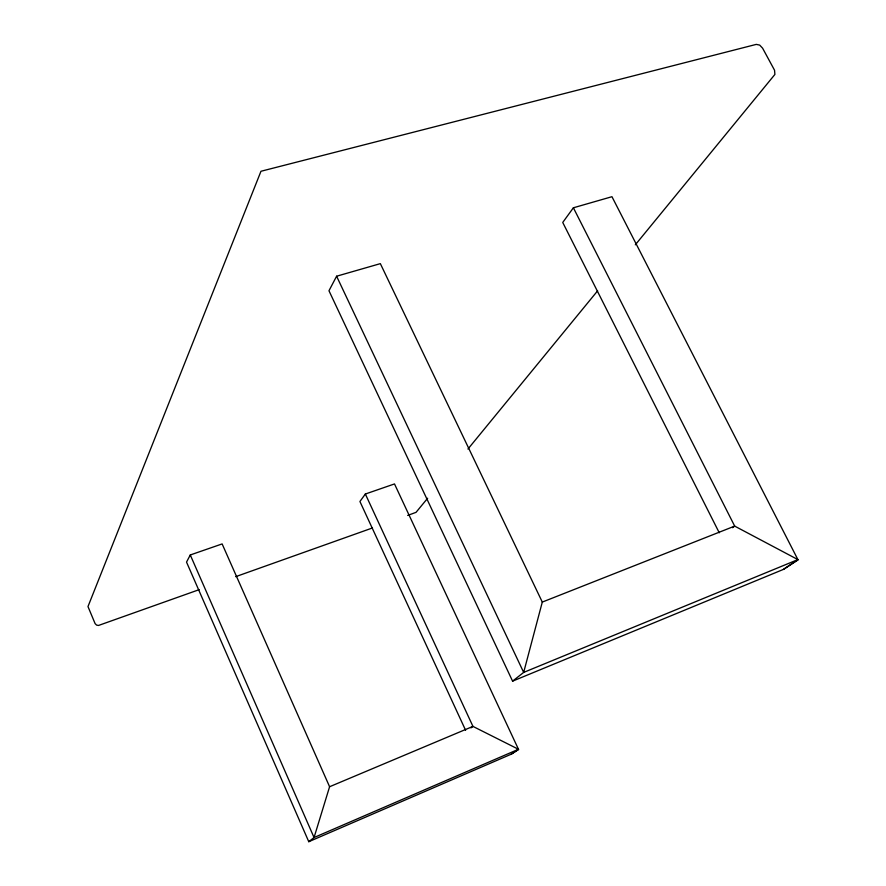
<?xml version="1.0" encoding="UTF-8"?>
<svg xmlns="http://www.w3.org/2000/svg" width="886" height="886" viewBox="0 0 886 886"><rect width="100%" height="100%" fill="white"/><g stroke="black" fill="none" stroke-linecap="round" stroke-linejoin="round"><path stroke-width="1.33" d="M542.298 602.081L523.67 672.408L512.584 681.146L328.972 290.752L336.602 276.222L380.349 263.64L542.298 602.081L734.682 526.107L797.898 559.598L783.445 569.399L512.584 681.146M329.592 786.735L314.054 837.536L308.771 841.7L186.525 562.101L190.28 554.968L222.131 543.926L329.592 786.735L472.947 726.398L518.476 749.279L511.255 754.185L308.771 841.7M511.255 754.185L518.587 749.523L394.503 483.933L365.353 494.023L359.926 501.498L465.615 730.308M783.445 569.399L798.064 559.93L611.96 196.703L573.386 207.789L562.732 222.452L719.255 532.785M427.65 498.231L416.032 512.341L407.671 515.43M467.952 449.036L597.64 290.796M635.317 244.813L774.896 74.446L774.552 70.249L762.591 48.176L759.679 45.097L756.279 44.389L260.971 171.264L87.98 606.567L95.101 623.611L96.618 625.117L98.534 625.45L199.217 589.644M471.009 727.871L472.947 726.398L365.353 494.023M732.589 527.702L734.682 526.107L573.386 207.789M518.476 749.279L314.054 837.536L190.28 554.968M797.898 559.598L523.67 672.408L336.602 276.222M235.698 576.653L372.485 527.956"/></g></svg>
